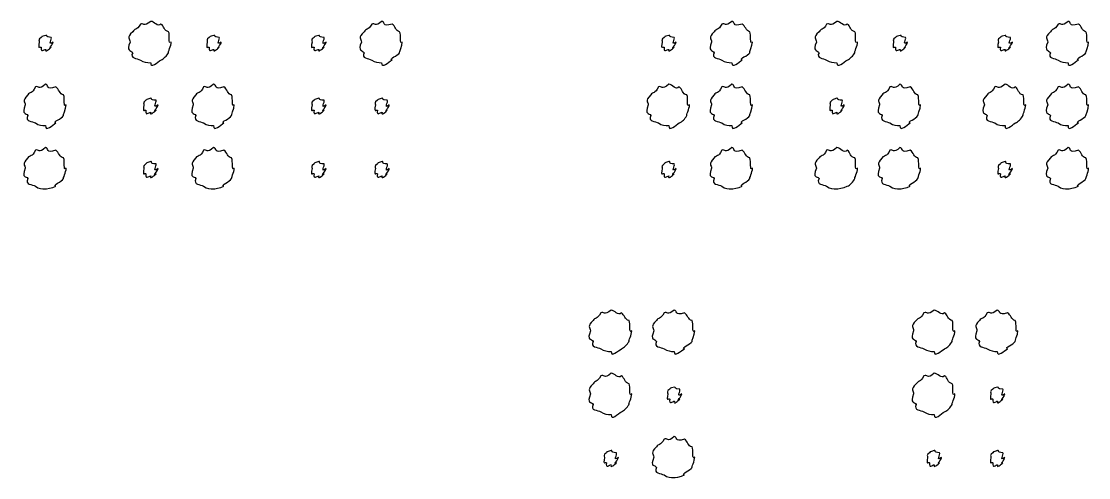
# Model space of a CAD drawing. Header units: millimetres. Extents: x -178 to -32, y 41 to 266.
# Drawn here: x -106.32 to -88.65, y 143.94 to 151.49 of the extents above; entities that cross this region are included whole.
import ezdxf

# ---------------------------------------------------------------- set-up
doc = ezdxf.new("R2010")
doc.units = ezdxf.units.MM
doc.layers.get('0').update_dxf_attribs({"linetype": 'CONTINUOUS'})

msp = doc.modelspace()

# ---------------------------------------------------------------- linework, layer by layer
at = {"color": 0}
for p, q in [((-104.176, 151.491), (-104.176, 151.491)), ((-100.353, 151.491), (-100.353, 151.491)), ((-94.5564, 151.491), (-94.5564, 151.491)), ((-92.8158, 151.491), (-92.8158, 151.491)), ((-88.9917, 151.491), (-88.9917, 151.491)), ((-105.911, 151.259), (-105.911, 151.259)), ((-103.129, 151.259), (-103.129, 151.259)), ((-101.394, 151.259), (-101.394, 151.259)), ((-95.5982, 151.259), (-95.5982, 151.259)), ((-91.7688, 151.259), (-91.7688, 151.259)), ((-90.0338, 151.259), (-90.0338, 151.259)), ((-105.917, 150.449), (-105.917, 150.449)), ((-103.135, 150.449), (-103.135, 150.449)), ((-95.5982, 150.449), (-95.5982, 150.449)), ((-94.5564, 150.449), (-94.5564, 150.449)), ((-91.7741, 150.449), (-91.7741, 150.449)), ((-90.0338, 150.449), (-90.0338, 150.449)), ((-88.9917, 150.449), (-88.9917, 150.449)), ((-104.176, 150.217), (-104.176, 150.217)), ((-101.394, 150.217), (-101.394, 150.217)), ((-100.347, 150.217), (-100.347, 150.217)), ((-92.8158, 150.217), (-92.8158, 150.217)), ((-105.917, 149.401), (-105.917, 149.401)), ((-103.135, 149.401), (-103.135, 149.401)), ((-94.5564, 149.401), (-94.5564, 149.401)), ((-92.8158, 149.401), (-92.8158, 149.401)), ((-91.7741, 149.401), (-91.7741, 149.401)), ((-88.9917, 149.401), (-88.9917, 149.401)), ((-104.176, 149.17), (-104.176, 149.17)), ((-101.394, 149.17), (-101.394, 149.17)), ((-100.347, 149.17), (-100.347, 149.17)), ((-95.5982, 149.17), (-95.5982, 149.17)), ((-90.0338, 149.17), (-90.0338, 149.17)), ((-96.5546, 146.71), (-96.5546, 146.71)), ((-95.5128, 146.71), (-95.5128, 146.71)), ((-91.205, 146.71), (-91.205, 146.71)), ((-90.1633, 146.71), (-90.1633, 146.71)), ((-96.5546, 145.668), (-96.5546, 145.668)), ((-91.205, 145.668), (-91.205, 145.668)), ((-95.5072, 145.437), (-95.5072, 145.437)), ((-90.1577, 145.437), (-90.1577, 145.437)), ((-95.5128, 144.621), (-95.5128, 144.621)), ((-96.5546, 144.389), (-96.5546, 144.389)), ((-91.205, 144.389), (-91.205, 144.389)), ((-90.1577, 144.389), (-90.1577, 144.389))]:
    msp.add_line(p, q, dxfattribs=at)
for points in [[(-104.347, 151.446), (-104.41, 151.331), (-104.444, 151.375), (-104.474, 151.32)], [(-104.176, 151.491), (-104.299, 151.389), (-104.292, 151.475), (-104.347, 151.446)], [(-104.006, 151.446), (-104.063, 151.389), (-104.117, 151.491), (-104.176, 151.491)], [(-103.879, 151.32), (-103.957, 151.331), (-103.953, 151.416), (-104.006, 151.446)], [(-100.518, 151.446), (-100.576, 151.331), (-100.614, 151.375), (-100.645, 151.32)], [(-100.353, 151.491), (-100.465, 151.389), (-100.463, 151.475), (-100.518, 151.446)], [(-100.181, 151.446), (-100.353, 151.389), (-100.293, 151.491), (-100.353, 151.491)], [(-100.055, 151.32), (-100.124, 151.331), (-100.126, 151.416), (-100.181, 151.446)], [(-94.7219, 151.446), (-94.7797, 151.331), (-94.8182, 151.375), (-94.8485, 151.32)], [(-94.5564, 151.491), (-94.6693, 151.389), (-94.6665, 151.475), (-94.7219, 151.446)], [(-94.3857, 151.446), (-94.5564, 151.389), (-94.4972, 151.491), (-94.5564, 151.491)], [(-94.2587, 151.32), (-94.3275, 151.331), (-94.3303, 151.416), (-94.3857, 151.446)], [(-92.9869, 151.446), (-93.0487, 151.331), (-93.0832, 151.375), (-93.1136, 151.32)], [(-92.8158, 151.491), (-92.9386, 151.389), (-92.9315, 151.475), (-92.9869, 151.446)], [(-92.6451, 151.446), (-92.7029, 151.389), (-92.7566, 151.491), (-92.8158, 151.491)], [(-92.5184, 151.32), (-92.5968, 151.331), (-92.5929, 151.416), (-92.6451, 151.446)], [(-89.1572, 151.446), (-89.215, 151.331), (-89.2538, 151.375), (-89.2842, 151.32)], [(-88.9917, 151.491), (-89.105, 151.389), (-89.1021, 151.475), (-89.1572, 151.446)], [(-88.821, 151.446), (-88.9917, 151.389), (-88.9328, 151.491), (-88.9917, 151.491)], [(-88.6943, 151.32), (-88.7631, 151.331), (-88.7659, 151.416), (-88.821, 151.446)], [(-105.911, 151.259), (-106.001, 151.234), (-105.967, 151.248), (-105.989, 151.226)], [(-105.823, 151.226), (-105.935, 151.234), (-105.874, 151.259), (-105.911, 151.259)], [(-104.474, 151.32), (-104.586, 151.22), (-104.518, 151.207), (-104.518, 151.149)], [(-103.835, 151.149), (-103.896, 151.102), (-103.849, 151.264), (-103.879, 151.32)], [(-103.129, 151.259), (-103.219, 151.234), (-103.184, 151.248), (-103.206, 151.226)], [(-103.041, 151.226), (-103.153, 151.234), (-103.092, 151.259), (-103.129, 151.259)], [(-101.394, 151.259), (-101.488, 151.234), (-101.449, 151.248), (-101.471, 151.226)], [(-101.306, 151.226), (-101.422, 151.234), (-101.357, 151.259), (-101.394, 151.259)], [(-100.645, 151.32), (-100.752, 151.22), (-100.689, 151.207), (-100.689, 151.149)], [(-100.011, 151.149), (-100.066, 151.102), (-100.024, 151.264), (-100.055, 151.32)], [(-95.5982, 151.259), (-95.692, 151.234), (-95.6532, 151.248), (-95.6754, 151.226)], [(-95.51, 151.226), (-95.6257, 151.234), (-95.5611, 151.259), (-95.5982, 151.259)], [(-94.8485, 151.32), (-94.9561, 151.22), (-94.8926, 151.207), (-94.8926, 151.149)], [(-94.2146, 151.149), (-94.2696, 151.102), (-94.2284, 151.264), (-94.2587, 151.32)], [(-93.1136, 151.32), (-93.2251, 151.22), (-93.1577, 151.207), (-93.1577, 151.149)], [(-92.4743, 151.149), (-92.5347, 151.102), (-92.4881, 151.264), (-92.5184, 151.32)], [(-91.7688, 151.259), (-91.858, 151.234), (-91.8238, 151.248), (-91.8457, 151.226)], [(-91.6806, 151.226), (-91.7921, 151.234), (-91.7314, 151.259), (-91.7688, 151.259)], [(-90.0338, 151.259), (-90.1273, 151.234), (-90.0889, 151.248), (-90.1107, 151.226)], [(-89.9456, 151.226), (-90.0613, 151.234), (-89.9964, 151.259), (-90.0338, 151.259)], [(-89.2842, 151.32), (-89.3914, 151.22), (-89.3283, 151.207), (-89.3283, 151.149)], [(-88.6502, 151.149), (-88.7053, 151.102), (-88.664, 151.264), (-88.6943, 151.32)], [(-105.989, 151.226), (-106.045, 151.19), (-106.022, 151.178), (-106.022, 151.149)], [(-106.022, 151.149), (-106.045, 151.007), (-106.011, 151.083), (-105.989, 151.061)], [(-105.989, 151.061), (-106.001, 150.963), (-105.94, 151.027), (-105.911, 151.027)], [(-105.911, 151.027), (-105.935, 150.963), (-105.845, 151.039), (-105.823, 151.061)], [(-105.79, 151.149), (-105.891, 151.073), (-105.801, 151.204), (-105.823, 151.226)], [(-105.823, 151.061), (-105.891, 151.007), (-105.79, 151.112), (-105.79, 151.149)], [(-104.518, 151.149), (-104.586, 150.981), (-104.503, 151.027), (-104.474, 150.972)], [(-103.879, 150.972), (-103.896, 150.981), (-103.835, 151.085), (-103.835, 151.149)], [(-103.206, 151.226), (-103.263, 151.19), (-103.239, 151.178), (-103.239, 151.149)], [(-103.239, 151.149), (-103.263, 151.007), (-103.228, 151.083), (-103.206, 151.061)], [(-103.206, 151.061), (-103.219, 150.963), (-103.158, 151.027), (-103.129, 151.027)], [(-103.129, 151.027), (-103.153, 150.963), (-103.063, 151.039), (-103.041, 151.061)], [(-103.008, 151.149), (-103.108, 151.073), (-103.019, 151.204), (-103.041, 151.226)], [(-103.041, 151.061), (-103.108, 151.007), (-103.008, 151.112), (-103.008, 151.149)], [(-101.471, 151.226), (-101.532, 151.19), (-101.504, 151.178), (-101.504, 151.149)], [(-101.504, 151.149), (-101.532, 151.007), (-101.493, 151.083), (-101.471, 151.061)], [(-101.471, 151.061), (-101.488, 150.963), (-101.423, 151.027), (-101.394, 151.027)], [(-101.394, 151.027), (-101.422, 150.963), (-101.328, 151.039), (-101.306, 151.061)], [(-101.273, 151.149), (-101.378, 151.073), (-101.284, 151.204), (-101.306, 151.226)], [(-101.306, 151.061), (-101.378, 151.007), (-101.273, 151.112), (-101.273, 151.149)], [(-100.689, 151.149), (-100.752, 150.981), (-100.674, 151.027), (-100.645, 150.972)], [(-100.055, 150.972), (-100.066, 150.981), (-100.011, 151.085), (-100.011, 151.149)], [(-95.6754, 151.226), (-95.7361, 151.19), (-95.7086, 151.178), (-95.7086, 151.149)], [(-95.7086, 151.149), (-95.7361, 151.007), (-95.6973, 151.083), (-95.6754, 151.061)], [(-95.6754, 151.061), (-95.692, 150.963), (-95.6271, 151.027), (-95.5982, 151.027)], [(-95.5982, 151.027), (-95.6257, 150.963), (-95.5322, 151.039), (-95.51, 151.061)], [(-95.4768, 151.149), (-95.5816, 151.073), (-95.4881, 151.204), (-95.51, 151.226)], [(-95.51, 151.061), (-95.5816, 151.007), (-95.4768, 151.112), (-95.4768, 151.149)], [(-94.8926, 151.149), (-94.9561, 150.981), (-94.8775, 151.027), (-94.8485, 150.972)], [(-94.2587, 150.972), (-94.2696, 150.981), (-94.2146, 151.085), (-94.2146, 151.149)], [(-93.1577, 151.149), (-93.2251, 150.981), (-93.1425, 151.027), (-93.1136, 150.972)], [(-92.5184, 150.972), (-92.5347, 150.981), (-92.4743, 151.085), (-92.4743, 151.149)], [(-91.8457, 151.226), (-91.9021, 151.19), (-91.8789, 151.178), (-91.8789, 151.149)], [(-91.8789, 151.149), (-91.9021, 151.007), (-91.8679, 151.083), (-91.8457, 151.061)], [(-91.8457, 151.061), (-91.858, 150.963), (-91.7977, 151.027), (-91.7688, 151.027)], [(-91.7688, 151.027), (-91.7921, 150.963), (-91.7025, 151.039), (-91.6806, 151.061)], [(-91.6474, 151.149), (-91.748, 151.073), (-91.6584, 151.204), (-91.6806, 151.226)], [(-91.6806, 151.061), (-91.748, 151.007), (-91.6474, 151.112), (-91.6474, 151.149)], [(-90.1107, 151.226), (-90.1714, 151.19), (-90.1439, 151.178), (-90.1439, 151.149)], [(-90.1439, 151.149), (-90.1714, 151.007), (-90.133, 151.083), (-90.1107, 151.061)], [(-90.1107, 151.061), (-90.1273, 150.963), (-90.0628, 151.027), (-90.0338, 151.027)], [(-90.0338, 151.027), (-90.0613, 150.963), (-89.9675, 151.039), (-89.9456, 151.061)], [(-89.9125, 151.149), (-90.0173, 151.073), (-89.9234, 151.204), (-89.9456, 151.226)], [(-89.9456, 151.061), (-90.0173, 151.007), (-89.9125, 151.112), (-89.9125, 151.149)], [(-89.3283, 151.149), (-89.3914, 150.981), (-89.3131, 151.027), (-89.2842, 150.972)], [(-88.6943, 150.972), (-88.7053, 150.981), (-88.6502, 151.085), (-88.6502, 151.149)], [(-104.474, 150.972), (-104.527, 150.875), (-104.402, 150.88), (-104.347, 150.851)], [(-104.006, 150.851), (-103.957, 150.875), (-103.912, 150.92), (-103.879, 150.972)], [(-100.645, 150.972), (-100.694, 150.875), (-100.573, 150.88), (-100.518, 150.851)], [(-100.181, 150.851), (-100.242, 150.875), (-100.084, 150.92), (-100.055, 150.972)], [(-94.8485, 150.972), (-94.8983, 150.875), (-94.7769, 150.88), (-94.7219, 150.851)], [(-94.3857, 150.851), (-94.446, 150.875), (-94.2876, 150.92), (-94.2587, 150.972)], [(-93.1136, 150.972), (-93.1661, 150.875), (-93.042, 150.88), (-92.9869, 150.851)], [(-92.6451, 150.851), (-92.5968, 150.875), (-92.5513, 150.92), (-92.5184, 150.972)], [(-89.2842, 150.972), (-89.3336, 150.875), (-89.2122, 150.88), (-89.1572, 150.851)], [(-88.821, 150.851), (-88.8817, 150.875), (-88.7233, 150.92), (-88.6943, 150.972)], [(-104.347, 150.851), (-104.299, 150.815), (-104.235, 150.807), (-104.176, 150.807)], [(-104.176, 150.807), (-104.182, 150.698), (-104.061, 150.821), (-104.006, 150.851)], [(-100.518, 150.851), (-100.465, 150.815), (-100.408, 150.807), (-100.353, 150.807)], [(-100.353, 150.807), (-100.353, 150.698), (-100.237, 150.821), (-100.181, 150.851)], [(-94.7219, 150.851), (-94.6693, 150.815), (-94.6115, 150.807), (-94.5564, 150.807)], [(-94.5564, 150.807), (-94.5564, 150.698), (-94.4407, 150.821), (-94.3857, 150.851)], [(-92.9869, 150.851), (-92.9386, 150.815), (-92.8737, 150.807), (-92.8158, 150.807)], [(-92.8158, 150.807), (-92.8215, 150.698), (-92.7001, 150.821), (-92.6451, 150.851)], [(-89.1572, 150.851), (-89.105, 150.815), (-89.0471, 150.807), (-88.9917, 150.807)], [(-88.9917, 150.807), (-88.9917, 150.698), (-88.876, 150.821), (-88.821, 150.851)], [(-106.082, 150.405), (-106.14, 150.283), (-106.179, 150.33), (-106.209, 150.272)], [(-105.917, 150.449), (-106.03, 150.341), (-106.027, 150.434), (-106.082, 150.405)], [(-105.746, 150.405), (-105.917, 150.341), (-105.858, 150.449), (-105.917, 150.449)], [(-105.619, 150.272), (-105.688, 150.283), (-105.691, 150.374), (-105.746, 150.405)], [(-103.3, 150.405), (-103.358, 150.283), (-103.397, 150.33), (-103.427, 150.272)], [(-103.135, 150.449), (-103.248, 150.341), (-103.245, 150.434), (-103.3, 150.405)], [(-102.964, 150.405), (-103.135, 150.341), (-103.075, 150.449), (-103.135, 150.449)], [(-102.837, 150.272), (-102.906, 150.283), (-102.909, 150.374), (-102.964, 150.405)], [(-95.7689, 150.405), (-95.831, 150.283), (-95.8656, 150.33), (-95.8959, 150.272)], [(-95.5982, 150.449), (-95.721, 150.341), (-95.7139, 150.434), (-95.7689, 150.405)], [(-95.4274, 150.405), (-95.4853, 150.341), (-95.5389, 150.449), (-95.5982, 150.449)], [(-95.3004, 150.272), (-95.3791, 150.283), (-95.3749, 150.374), (-95.4274, 150.405)], [(-94.7219, 150.405), (-94.7797, 150.283), (-94.8182, 150.33), (-94.8485, 150.272)], [(-94.5564, 150.449), (-94.6693, 150.341), (-94.6665, 150.434), (-94.7219, 150.405)], [(-94.3857, 150.405), (-94.5564, 150.341), (-94.4972, 150.449), (-94.5564, 150.449)], [(-94.2587, 150.272), (-94.3275, 150.283), (-94.3303, 150.374), (-94.3857, 150.405)], [(-91.9395, 150.405), (-91.9974, 150.283), (-92.0358, 150.33), (-92.0662, 150.272)], [(-91.7741, 150.449), (-91.8873, 150.341), (-91.8845, 150.434), (-91.9395, 150.405)], [(-91.6033, 150.405), (-91.7741, 150.341), (-91.7148, 150.449), (-91.7741, 150.449)], [(-91.4763, 150.272), (-91.5455, 150.283), (-91.5483, 150.374), (-91.6033, 150.405)], [(-90.2046, 150.405), (-90.2667, 150.283), (-90.3009, 150.33), (-90.3312, 150.272)], [(-90.0338, 150.449), (-90.1562, 150.341), (-90.1495, 150.434), (-90.2046, 150.405)], [(-89.8627, 150.405), (-89.9206, 150.341), (-89.9746, 150.449), (-90.0338, 150.449)], [(-89.7361, 150.272), (-89.8148, 150.283), (-89.8105, 150.374), (-89.8627, 150.405)], [(-89.1572, 150.405), (-89.215, 150.283), (-89.2538, 150.33), (-89.2842, 150.272)], [(-88.9917, 150.449), (-89.105, 150.341), (-89.1021, 150.434), (-89.1572, 150.405)], [(-88.821, 150.405), (-88.9917, 150.341), (-88.9328, 150.449), (-88.9917, 150.449)], [(-88.6943, 150.272), (-88.7631, 150.283), (-88.7659, 150.374), (-88.821, 150.405)], [(-106.209, 150.272), (-106.317, 150.169), (-106.253, 150.162), (-106.253, 150.107)], [(-105.575, 150.107), (-105.63, 150.052), (-105.589, 150.217), (-105.619, 150.272)], [(-104.254, 150.184), (-104.314, 150.143), (-104.287, 150.136), (-104.287, 150.107)], [(-104.176, 150.217), (-104.27, 150.187), (-104.232, 150.206), (-104.254, 150.184)], [(-104.088, 150.184), (-104.204, 150.187), (-104.139, 150.217), (-104.176, 150.217)], [(-104.055, 150.107), (-104.16, 150.026), (-104.066, 150.162), (-104.088, 150.184)], [(-103.427, 150.272), (-103.534, 150.169), (-103.471, 150.162), (-103.471, 150.107)], [(-102.793, 150.107), (-102.848, 150.052), (-102.807, 150.217), (-102.837, 150.272)], [(-101.471, 150.184), (-101.532, 150.143), (-101.504, 150.136), (-101.504, 150.107)], [(-101.394, 150.217), (-101.488, 150.187), (-101.449, 150.206), (-101.471, 150.184)], [(-101.306, 150.184), (-101.422, 150.187), (-101.357, 150.217), (-101.394, 150.217)], [(-101.273, 150.107), (-101.378, 150.026), (-101.284, 150.162), (-101.306, 150.184)], [(-100.424, 150.184), (-100.481, 150.143), (-100.457, 150.136), (-100.457, 150.107)], [(-100.347, 150.217), (-100.437, 150.187), (-100.402, 150.206), (-100.424, 150.184)], [(-100.259, 150.184), (-100.37, 150.187), (-100.31, 150.217), (-100.347, 150.217)], [(-100.226, 150.107), (-100.326, 150.026), (-100.237, 150.162), (-100.259, 150.184)], [(-95.8959, 150.272), (-96.0074, 150.169), (-95.94, 150.162), (-95.94, 150.107)], [(-95.2564, 150.107), (-95.317, 150.052), (-95.2701, 150.217), (-95.3004, 150.272)], [(-94.8485, 150.272), (-94.9561, 150.169), (-94.8926, 150.162), (-94.8926, 150.107)], [(-94.2146, 150.107), (-94.2696, 150.052), (-94.2284, 150.217), (-94.2587, 150.272)], [(-92.8931, 150.184), (-92.9538, 150.143), (-92.9263, 150.136), (-92.9263, 150.107)], [(-92.8158, 150.217), (-92.9097, 150.187), (-92.8712, 150.206), (-92.8931, 150.184)], [(-92.7276, 150.184), (-92.8434, 150.187), (-92.7788, 150.217), (-92.8158, 150.217)], [(-92.6948, 150.107), (-92.7993, 150.026), (-92.7058, 150.162), (-92.7276, 150.184)], [(-92.0662, 150.272), (-92.1738, 150.169), (-92.1103, 150.162), (-92.1103, 150.107)], [(-91.4322, 150.107), (-91.4876, 150.052), (-91.4463, 150.217), (-91.4763, 150.272)], [(-90.3312, 150.272), (-90.443, 150.169), (-90.3753, 150.162), (-90.3753, 150.107)], [(-89.692, 150.107), (-89.7527, 150.052), (-89.7057, 150.217), (-89.7361, 150.272)], [(-89.2842, 150.272), (-89.3914, 150.169), (-89.3283, 150.162), (-89.3283, 150.107)], [(-88.6502, 150.107), (-88.7053, 150.052), (-88.664, 150.217), (-88.6943, 150.272)], [(-106.253, 150.107), (-106.317, 149.933), (-106.238, 149.986), (-106.209, 149.931)], [(-105.619, 149.931), (-105.63, 149.933), (-105.575, 150.043), (-105.575, 150.107)], [(-104.287, 150.107), (-104.314, 149.959), (-104.276, 150.041), (-104.254, 150.019)], [(-104.254, 150.019), (-104.27, 149.915), (-104.205, 149.986), (-104.176, 149.986)], [(-104.176, 149.986), (-104.204, 149.915), (-104.11, 149.997), (-104.088, 150.019)], [(-104.088, 150.019), (-104.16, 149.959), (-104.055, 150.07), (-104.055, 150.107)], [(-103.471, 150.107), (-103.534, 149.933), (-103.456, 149.986), (-103.427, 149.931)], [(-102.837, 149.931), (-102.848, 149.933), (-102.793, 150.043), (-102.793, 150.107)], [(-101.504, 150.107), (-101.532, 149.959), (-101.493, 150.041), (-101.471, 150.019)], [(-101.471, 150.019), (-101.488, 149.915), (-101.423, 149.986), (-101.394, 149.986)], [(-101.394, 149.986), (-101.422, 149.915), (-101.328, 149.997), (-101.306, 150.019)], [(-101.306, 150.019), (-101.378, 149.959), (-101.273, 150.07), (-101.273, 150.107)], [(-100.457, 150.107), (-100.481, 149.959), (-100.446, 150.041), (-100.424, 150.019)], [(-100.424, 150.019), (-100.437, 149.915), (-100.376, 149.986), (-100.347, 149.986)], [(-100.347, 149.986), (-100.37, 149.915), (-100.281, 149.997), (-100.259, 150.019)], [(-100.259, 150.019), (-100.326, 149.959), (-100.226, 150.07), (-100.226, 150.107)], [(-95.94, 150.107), (-96.0074, 149.933), (-95.9249, 149.986), (-95.8959, 149.931)], [(-95.3004, 149.931), (-95.317, 149.933), (-95.2564, 150.043), (-95.2564, 150.107)], [(-94.8926, 150.107), (-94.9561, 149.933), (-94.8775, 149.986), (-94.8485, 149.931)], [(-94.2587, 149.931), (-94.2696, 149.933), (-94.2146, 150.043), (-94.2146, 150.107)], [(-92.9263, 150.107), (-92.9538, 149.959), (-92.9153, 150.041), (-92.8931, 150.019)], [(-92.8931, 150.019), (-92.9097, 149.915), (-92.8448, 149.986), (-92.8158, 149.986)], [(-92.8158, 149.986), (-92.8434, 149.915), (-92.7499, 149.997), (-92.7276, 150.019)], [(-92.7276, 150.019), (-92.7993, 149.959), (-92.6948, 150.07), (-92.6948, 150.107)], [(-92.1103, 150.107), (-92.1738, 149.933), (-92.0951, 149.986), (-92.0662, 149.931)], [(-91.4763, 149.931), (-91.4876, 149.933), (-91.4322, 150.043), (-91.4322, 150.107)], [(-90.3753, 150.107), (-90.443, 149.933), (-90.3602, 149.986), (-90.3312, 149.931)], [(-89.7361, 149.931), (-89.7527, 149.933), (-89.692, 150.043), (-89.692, 150.107)], [(-89.3283, 150.107), (-89.3914, 149.933), (-89.3131, 149.986), (-89.2842, 149.931)], [(-88.6943, 149.931), (-88.7053, 149.933), (-88.6502, 150.043), (-88.6502, 150.107)], [(-106.209, 149.931), (-106.259, 149.827), (-106.137, 149.838), (-106.082, 149.809)], [(-105.746, 149.809), (-105.807, 149.827), (-105.648, 149.878), (-105.619, 149.931)], [(-103.427, 149.931), (-103.476, 149.827), (-103.355, 149.838), (-103.3, 149.809)], [(-102.964, 149.809), (-103.025, 149.827), (-102.866, 149.878), (-102.837, 149.931)], [(-95.8959, 149.931), (-95.9481, 149.827), (-95.8243, 149.838), (-95.7689, 149.809)], [(-95.4274, 149.809), (-95.3791, 149.827), (-95.3336, 149.878), (-95.3004, 149.931)], [(-94.8485, 149.931), (-94.8983, 149.827), (-94.7769, 149.838), (-94.7219, 149.809)], [(-94.3857, 149.809), (-94.446, 149.827), (-94.2876, 149.878), (-94.2587, 149.931)], [(-92.0662, 149.931), (-92.1159, 149.827), (-91.9946, 149.838), (-91.9395, 149.809)], [(-91.6033, 149.809), (-91.664, 149.827), (-91.5053, 149.878), (-91.4763, 149.931)], [(-90.3312, 149.931), (-90.3838, 149.827), (-90.2596, 149.838), (-90.2046, 149.809)], [(-89.8627, 149.809), (-89.8148, 149.827), (-89.7692, 149.878), (-89.7361, 149.931)], [(-89.2842, 149.931), (-89.3336, 149.827), (-89.2122, 149.838), (-89.1572, 149.809)], [(-88.821, 149.809), (-88.8817, 149.827), (-88.7233, 149.878), (-88.6943, 149.931)], [(-106.082, 149.809), (-106.03, 149.768), (-105.972, 149.765), (-105.917, 149.765)], [(-105.917, 149.765), (-105.917, 149.651), (-105.801, 149.779), (-105.746, 149.809)], [(-103.3, 149.809), (-103.248, 149.768), (-103.19, 149.765), (-103.135, 149.765)], [(-103.135, 149.765), (-103.135, 149.651), (-103.019, 149.779), (-102.964, 149.809)], [(-95.7689, 149.809), (-95.721, 149.768), (-95.656, 149.765), (-95.5982, 149.765)], [(-95.5982, 149.765), (-95.6038, 149.651), (-95.4825, 149.779), (-95.4274, 149.809)], [(-94.7219, 149.809), (-94.6693, 149.768), (-94.6115, 149.765), (-94.5564, 149.765)], [(-94.5564, 149.765), (-94.5564, 149.651), (-94.4407, 149.779), (-94.3857, 149.809)], [(-91.9395, 149.809), (-91.8873, 149.768), (-91.8291, 149.765), (-91.7741, 149.765)], [(-91.7741, 149.765), (-91.7741, 149.651), (-91.6584, 149.779), (-91.6033, 149.809)], [(-90.2046, 149.809), (-90.1562, 149.768), (-90.0917, 149.765), (-90.0338, 149.765)], [(-90.0338, 149.765), (-90.0391, 149.651), (-89.9178, 149.779), (-89.8627, 149.809)], [(-89.1572, 149.809), (-89.105, 149.768), (-89.0471, 149.765), (-88.9917, 149.765)], [(-88.9917, 149.765), (-88.9917, 149.651), (-88.876, 149.779), (-88.821, 149.809)], [(-106.082, 149.357), (-106.14, 149.232), (-106.179, 149.286), (-106.209, 149.231)], [(-105.917, 149.401), (-106.03, 149.291), (-106.027, 149.386), (-106.082, 149.357)], [(-105.746, 149.357), (-105.917, 149.291), (-105.858, 149.401), (-105.917, 149.401)], [(-105.619, 149.231), (-105.688, 149.232), (-105.691, 149.327), (-105.746, 149.357)], [(-103.3, 149.357), (-103.358, 149.232), (-103.397, 149.286), (-103.427, 149.231)], [(-103.135, 149.401), (-103.248, 149.291), (-103.245, 149.386), (-103.3, 149.357)], [(-102.964, 149.357), (-103.135, 149.291), (-103.075, 149.401), (-103.135, 149.401)], [(-102.837, 149.231), (-102.906, 149.232), (-102.909, 149.327), (-102.964, 149.357)], [(-94.7219, 149.357), (-94.7797, 149.232), (-94.8182, 149.286), (-94.8485, 149.231)], [(-94.5564, 149.401), (-94.6693, 149.291), (-94.6665, 149.386), (-94.7219, 149.357)], [(-94.3857, 149.357), (-94.5564, 149.291), (-94.4972, 149.401), (-94.5564, 149.401)], [(-94.2587, 149.231), (-94.3275, 149.232), (-94.3303, 149.327), (-94.3857, 149.357)], [(-92.9869, 149.357), (-93.0487, 149.232), (-93.0832, 149.286), (-93.1136, 149.231)], [(-92.8158, 149.401), (-92.9386, 149.291), (-92.9315, 149.386), (-92.9869, 149.357)], [(-92.6451, 149.357), (-92.7029, 149.291), (-92.7566, 149.401), (-92.8158, 149.401)], [(-92.5184, 149.231), (-92.5968, 149.232), (-92.5929, 149.327), (-92.6451, 149.357)], [(-91.9395, 149.357), (-91.9974, 149.232), (-92.0358, 149.286), (-92.0662, 149.231)], [(-91.7741, 149.401), (-91.8873, 149.291), (-91.8845, 149.386), (-91.9395, 149.357)], [(-91.6033, 149.357), (-91.7741, 149.291), (-91.7148, 149.401), (-91.7741, 149.401)], [(-91.4763, 149.231), (-91.5455, 149.232), (-91.5483, 149.327), (-91.6033, 149.357)], [(-89.1572, 149.357), (-89.215, 149.232), (-89.2538, 149.286), (-89.2842, 149.231)], [(-88.9917, 149.401), (-89.105, 149.291), (-89.1021, 149.386), (-89.1572, 149.357)], [(-88.821, 149.357), (-88.9917, 149.291), (-88.9328, 149.401), (-88.9917, 149.401)], [(-88.6943, 149.231), (-88.7631, 149.232), (-88.7659, 149.327), (-88.821, 149.357)], [(-106.209, 149.231), (-106.317, 149.122), (-106.253, 149.117), (-106.253, 149.06)], [(-105.575, 149.06), (-105.63, 149.005), (-105.589, 149.175), (-105.619, 149.231)], [(-104.254, 149.131), (-104.314, 149.088), (-104.287, 149.083), (-104.287, 149.054)], [(-104.176, 149.17), (-104.27, 149.137), (-104.232, 149.156), (-104.254, 149.131)], [(-104.088, 149.131), (-104.204, 149.137), (-104.139, 149.17), (-104.176, 149.17)], [(-104.055, 149.054), (-104.16, 148.971), (-104.066, 149.109), (-104.088, 149.131)], [(-103.427, 149.231), (-103.534, 149.122), (-103.471, 149.117), (-103.471, 149.06)], [(-102.793, 149.06), (-102.848, 149.005), (-102.807, 149.175), (-102.837, 149.231)], [(-101.471, 149.131), (-101.532, 149.088), (-101.504, 149.083), (-101.504, 149.054)], [(-101.394, 149.17), (-101.488, 149.137), (-101.449, 149.156), (-101.471, 149.131)], [(-101.306, 149.131), (-101.422, 149.137), (-101.357, 149.17), (-101.394, 149.17)], [(-101.273, 149.054), (-101.378, 148.971), (-101.284, 149.109), (-101.306, 149.131)], [(-100.424, 149.131), (-100.481, 149.088), (-100.457, 149.083), (-100.457, 149.054)], [(-100.347, 149.17), (-100.437, 149.137), (-100.402, 149.156), (-100.424, 149.131)], [(-100.259, 149.131), (-100.37, 149.137), (-100.31, 149.17), (-100.347, 149.17)], [(-100.226, 149.054), (-100.326, 148.971), (-100.237, 149.109), (-100.259, 149.131)], [(-95.6754, 149.131), (-95.7361, 149.088), (-95.7086, 149.083), (-95.7086, 149.054)], [(-95.5982, 149.17), (-95.692, 149.137), (-95.6532, 149.156), (-95.6754, 149.131)], [(-95.51, 149.131), (-95.6257, 149.137), (-95.5611, 149.17), (-95.5982, 149.17)], [(-95.4768, 149.054), (-95.5816, 148.971), (-95.4881, 149.109), (-95.51, 149.131)], [(-94.8485, 149.231), (-94.9561, 149.122), (-94.8926, 149.117), (-94.8926, 149.06)], [(-94.2146, 149.06), (-94.2696, 149.005), (-94.2284, 149.175), (-94.2587, 149.231)], [(-93.1136, 149.231), (-93.2251, 149.122), (-93.1577, 149.117), (-93.1577, 149.06)], [(-92.4743, 149.06), (-92.5347, 149.005), (-92.4881, 149.175), (-92.5184, 149.231)], [(-92.0662, 149.231), (-92.1738, 149.122), (-92.1103, 149.117), (-92.1103, 149.06)], [(-91.4322, 149.06), (-91.4876, 149.005), (-91.4463, 149.175), (-91.4763, 149.231)], [(-90.1107, 149.131), (-90.1714, 149.088), (-90.1439, 149.083), (-90.1439, 149.054)], [(-90.0338, 149.17), (-90.1273, 149.137), (-90.0889, 149.156), (-90.1107, 149.131)], [(-89.9456, 149.131), (-90.0613, 149.137), (-89.9964, 149.17), (-90.0338, 149.17)], [(-89.9125, 149.054), (-90.0173, 148.971), (-89.9234, 149.109), (-89.9456, 149.131)], [(-89.2842, 149.231), (-89.3914, 149.122), (-89.3283, 149.117), (-89.3283, 149.06)], [(-88.6502, 149.06), (-88.7053, 149.005), (-88.664, 149.175), (-88.6943, 149.231)], [(-106.253, 149.06), (-106.317, 148.883), (-106.238, 148.94), (-106.209, 148.889)], [(-105.619, 148.889), (-105.63, 148.883), (-105.575, 148.996), (-105.575, 149.06)], [(-104.287, 149.054), (-104.314, 148.908), (-104.276, 148.991), (-104.254, 148.966)], [(-104.254, 148.966), (-104.27, 148.861), (-104.205, 148.933), (-104.176, 148.933)], [(-104.176, 148.933), (-104.204, 148.861), (-104.11, 148.944), (-104.088, 148.966)], [(-104.088, 148.966), (-104.16, 148.908), (-104.055, 149.021), (-104.055, 149.054)], [(-103.471, 149.06), (-103.534, 148.883), (-103.456, 148.94), (-103.427, 148.889)], [(-102.837, 148.889), (-102.848, 148.883), (-102.793, 148.996), (-102.793, 149.06)], [(-101.504, 149.054), (-101.532, 148.908), (-101.493, 148.991), (-101.471, 148.966)], [(-101.471, 148.966), (-101.488, 148.861), (-101.423, 148.933), (-101.394, 148.933)], [(-101.394, 148.933), (-101.422, 148.861), (-101.328, 148.944), (-101.306, 148.966)], [(-101.306, 148.966), (-101.378, 148.908), (-101.273, 149.021), (-101.273, 149.054)], [(-100.457, 149.054), (-100.481, 148.908), (-100.446, 148.991), (-100.424, 148.966)], [(-100.424, 148.966), (-100.437, 148.861), (-100.376, 148.933), (-100.347, 148.933)], [(-100.347, 148.933), (-100.37, 148.861), (-100.281, 148.944), (-100.259, 148.966)], [(-100.259, 148.966), (-100.326, 148.908), (-100.226, 149.021), (-100.226, 149.054)], [(-95.7086, 149.054), (-95.7361, 148.908), (-95.6973, 148.991), (-95.6754, 148.966)], [(-95.6754, 148.966), (-95.692, 148.861), (-95.6271, 148.933), (-95.5982, 148.933)], [(-95.5982, 148.933), (-95.6257, 148.861), (-95.5322, 148.944), (-95.51, 148.966)], [(-95.51, 148.966), (-95.5816, 148.908), (-95.4768, 149.021), (-95.4768, 149.054)], [(-94.8926, 149.06), (-94.9561, 148.883), (-94.8775, 148.94), (-94.8485, 148.889)], [(-94.2587, 148.889), (-94.2696, 148.883), (-94.2146, 148.996), (-94.2146, 149.06)], [(-93.1577, 149.06), (-93.2251, 148.883), (-93.1425, 148.94), (-93.1136, 148.889)], [(-92.5184, 148.889), (-92.5347, 148.883), (-92.4743, 148.996), (-92.4743, 149.06)], [(-92.1103, 149.06), (-92.1738, 148.883), (-92.0951, 148.94), (-92.0662, 148.889)], [(-91.4763, 148.889), (-91.4876, 148.883), (-91.4322, 148.996), (-91.4322, 149.06)], [(-90.1439, 149.054), (-90.1714, 148.908), (-90.133, 148.991), (-90.1107, 148.966)], [(-90.1107, 148.966), (-90.1273, 148.861), (-90.0628, 148.933), (-90.0338, 148.933)], [(-90.0338, 148.933), (-90.0613, 148.861), (-89.9675, 148.944), (-89.9456, 148.966)], [(-89.9456, 148.966), (-90.0173, 148.908), (-89.9125, 149.021), (-89.9125, 149.054)], [(-89.3283, 149.06), (-89.3914, 148.883), (-89.3131, 148.94), (-89.2842, 148.889)], [(-88.6943, 148.889), (-88.7053, 148.883), (-88.6502, 148.996), (-88.6502, 149.06)], [(-106.209, 148.889), (-106.259, 148.78), (-106.137, 148.795), (-106.082, 148.762)], [(-106.082, 148.762), (-106.03, 148.718), (-105.972, 148.718), (-105.917, 148.718)], [(-105.917, 148.718), (-105.917, 148.718), (-105.801, 148.732), (-105.746, 148.762)], [(-105.746, 148.762), (-105.807, 148.78), (-105.648, 148.836), (-105.619, 148.889)], [(-103.427, 148.889), (-103.476, 148.78), (-103.355, 148.795), (-103.3, 148.762)], [(-103.3, 148.762), (-103.248, 148.718), (-103.19, 148.718), (-103.135, 148.718)], [(-103.135, 148.718), (-103.135, 148.718), (-103.019, 148.732), (-102.964, 148.762)], [(-102.964, 148.762), (-103.025, 148.78), (-102.866, 148.836), (-102.837, 148.889)], [(-94.8485, 148.889), (-94.8983, 148.78), (-94.7769, 148.795), (-94.7219, 148.762)], [(-94.7219, 148.762), (-94.6693, 148.718), (-94.6115, 148.718), (-94.5564, 148.718)], [(-94.5564, 148.718), (-94.5564, 148.718), (-94.4407, 148.732), (-94.3857, 148.762)], [(-94.3857, 148.762), (-94.446, 148.78), (-94.2876, 148.836), (-94.2587, 148.889)], [(-93.1136, 148.889), (-93.1661, 148.78), (-93.042, 148.795), (-92.9869, 148.762)], [(-92.9869, 148.762), (-92.9386, 148.718), (-92.8737, 148.718), (-92.8158, 148.718)], [(-92.8158, 148.718), (-92.8215, 148.718), (-92.7001, 148.732), (-92.6451, 148.762)], [(-92.6451, 148.762), (-92.5968, 148.78), (-92.5513, 148.836), (-92.5184, 148.889)], [(-92.0662, 148.889), (-92.1159, 148.78), (-91.9946, 148.795), (-91.9395, 148.762)], [(-91.9395, 148.762), (-91.8873, 148.718), (-91.8291, 148.718), (-91.7741, 148.718)], [(-91.7741, 148.718), (-91.7741, 148.718), (-91.6584, 148.732), (-91.6033, 148.762)], [(-91.6033, 148.762), (-91.664, 148.78), (-91.5053, 148.836), (-91.4763, 148.889)], [(-89.2842, 148.889), (-89.3336, 148.78), (-89.2122, 148.795), (-89.1572, 148.762)], [(-89.1572, 148.762), (-89.105, 148.718), (-89.0471, 148.718), (-88.9917, 148.718)], [(-88.9917, 148.718), (-88.9917, 148.718), (-88.876, 148.732), (-88.821, 148.762)], [(-88.821, 148.762), (-88.8817, 148.78), (-88.7233, 148.836), (-88.6943, 148.889)], [(-96.7253, 146.666), (-96.7874, 146.55), (-96.822, 146.594), (-96.8523, 146.539)], [(-96.5546, 146.71), (-96.6773, 146.608), (-96.6703, 146.695), (-96.7253, 146.666)], [(-96.3838, 146.666), (-96.4417, 146.608), (-96.4953, 146.71), (-96.5546, 146.71)], [(-96.2568, 146.539), (-96.3355, 146.55), (-96.3313, 146.636), (-96.3838, 146.666)], [(-95.6783, 146.666), (-95.7361, 146.55), (-95.7746, 146.594), (-95.8049, 146.539)], [(-95.5128, 146.71), (-95.6257, 146.608), (-95.6229, 146.695), (-95.6783, 146.666)], [(-95.3417, 146.666), (-95.5128, 146.608), (-95.4536, 146.71), (-95.5128, 146.71)], [(-95.2151, 146.539), (-95.2839, 146.55), (-95.2867, 146.636), (-95.3417, 146.666)], [(-91.3758, 146.666), (-91.4379, 146.55), (-91.4725, 146.594), (-91.5028, 146.539)], [(-91.205, 146.71), (-91.3278, 146.608), (-91.3208, 146.695), (-91.3758, 146.666)], [(-91.0343, 146.666), (-91.0922, 146.608), (-91.1458, 146.71), (-91.205, 146.71)], [(-90.9073, 146.539), (-90.986, 146.55), (-90.9817, 146.636), (-91.0343, 146.666)], [(-90.3287, 146.666), (-90.3866, 146.55), (-90.4251, 146.594), (-90.4554, 146.539)], [(-90.1633, 146.71), (-90.2762, 146.608), (-90.2734, 146.695), (-90.3287, 146.666)], [(-89.9922, 146.666), (-90.1633, 146.608), (-90.104, 146.71), (-90.1633, 146.71)], [(-89.8656, 146.539), (-89.9343, 146.55), (-89.9372, 146.636), (-89.9922, 146.666)], [(-96.8523, 146.539), (-96.9638, 146.44), (-96.8964, 146.426), (-96.8964, 146.368)], [(-96.2127, 146.368), (-96.2734, 146.322), (-96.2265, 146.484), (-96.2568, 146.539)], [(-95.8049, 146.539), (-95.9125, 146.44), (-95.849, 146.426), (-95.849, 146.368)], [(-95.171, 146.368), (-95.226, 146.322), (-95.1847, 146.484), (-95.2151, 146.539)], [(-91.5028, 146.539), (-91.6143, 146.44), (-91.5469, 146.426), (-91.5469, 146.368)], [(-90.8632, 146.368), (-90.9239, 146.322), (-90.877, 146.484), (-90.9073, 146.539)], [(-90.4554, 146.539), (-90.563, 146.44), (-90.4995, 146.426), (-90.4995, 146.368)], [(-89.8215, 146.368), (-89.8765, 146.322), (-89.8352, 146.484), (-89.8656, 146.539)], [(-96.8964, 146.368), (-96.9638, 146.2), (-96.8812, 146.247), (-96.8523, 146.192)], [(-96.2568, 146.192), (-96.2734, 146.2), (-96.2127, 146.305), (-96.2127, 146.368)], [(-95.849, 146.368), (-95.9125, 146.2), (-95.8338, 146.247), (-95.8049, 146.192)], [(-95.2151, 146.192), (-95.226, 146.2), (-95.171, 146.305), (-95.171, 146.368)], [(-91.5469, 146.368), (-91.6143, 146.2), (-91.5317, 146.247), (-91.5028, 146.192)], [(-90.9073, 146.192), (-90.9239, 146.2), (-90.8632, 146.305), (-90.8632, 146.368)], [(-90.4995, 146.368), (-90.563, 146.2), (-90.4843, 146.247), (-90.4554, 146.192)], [(-89.8656, 146.192), (-89.8765, 146.2), (-89.8215, 146.305), (-89.8215, 146.368)], [(-96.8523, 146.192), (-96.9045, 146.094), (-96.7807, 146.1), (-96.7253, 146.071)], [(-96.3838, 146.071), (-96.3355, 146.094), (-96.29, 146.14), (-96.2568, 146.192)], [(-95.8049, 146.192), (-95.8547, 146.094), (-95.7333, 146.1), (-95.6783, 146.071)], [(-95.3417, 146.071), (-95.4024, 146.094), (-95.244, 146.14), (-95.2151, 146.192)], [(-91.5028, 146.192), (-91.555, 146.094), (-91.4312, 146.1), (-91.3758, 146.071)], [(-91.0343, 146.071), (-90.986, 146.094), (-90.9405, 146.14), (-90.9073, 146.192)], [(-90.4554, 146.192), (-90.5051, 146.094), (-90.3838, 146.1), (-90.3287, 146.071)], [(-89.9922, 146.071), (-90.0529, 146.094), (-89.8945, 146.14), (-89.8656, 146.192)], [(-96.7253, 146.071), (-96.6773, 146.035), (-96.6124, 146.027), (-96.5546, 146.027)], [(-96.5546, 146.027), (-96.5602, 145.918), (-96.4389, 146.04), (-96.3838, 146.071)], [(-95.6783, 146.071), (-95.6257, 146.035), (-95.5679, 146.027), (-95.5128, 146.027)], [(-95.5128, 146.027), (-95.5128, 145.918), (-95.3971, 146.04), (-95.3417, 146.071)], [(-91.3758, 146.071), (-91.3278, 146.035), (-91.2629, 146.027), (-91.205, 146.027)], [(-91.205, 146.027), (-91.2107, 145.918), (-91.0893, 146.04), (-91.0343, 146.071)], [(-90.3287, 146.071), (-90.2762, 146.035), (-90.2183, 146.027), (-90.1633, 146.027)], [(-90.1633, 146.027), (-90.1633, 145.918), (-90.0476, 146.04), (-89.9922, 146.071)], [(-96.7253, 145.624), (-96.7874, 145.503), (-96.822, 145.55), (-96.8523, 145.492)], [(-96.5546, 145.668), (-96.6773, 145.561), (-96.6703, 145.653), (-96.7253, 145.624)], [(-96.3838, 145.624), (-96.4417, 145.561), (-96.4953, 145.668), (-96.5546, 145.668)], [(-96.2568, 145.492), (-96.3355, 145.503), (-96.3313, 145.594), (-96.3838, 145.624)], [(-91.3758, 145.624), (-91.4379, 145.503), (-91.4725, 145.55), (-91.5028, 145.492)], [(-91.205, 145.668), (-91.3278, 145.561), (-91.3208, 145.653), (-91.3758, 145.624)], [(-91.0343, 145.624), (-91.0922, 145.561), (-91.1458, 145.668), (-91.205, 145.668)], [(-90.9073, 145.492), (-90.986, 145.503), (-90.9817, 145.594), (-91.0343, 145.624)], [(-96.8523, 145.492), (-96.9638, 145.389), (-96.8964, 145.381), (-96.8964, 145.326)], [(-96.2127, 145.326), (-96.2734, 145.271), (-96.2265, 145.437), (-96.2568, 145.492)], [(-95.5844, 145.404), (-95.6409, 145.362), (-95.6176, 145.355), (-95.6176, 145.326)], [(-95.5072, 145.437), (-95.5968, 145.407), (-95.5622, 145.426), (-95.5844, 145.404)], [(-95.419, 145.404), (-95.5308, 145.407), (-95.4701, 145.437), (-95.5072, 145.437)], [(-95.3858, 145.326), (-95.4867, 145.245), (-95.3971, 145.381), (-95.419, 145.404)], [(-91.5028, 145.492), (-91.6143, 145.389), (-91.5469, 145.381), (-91.5469, 145.326)], [(-90.8632, 145.326), (-90.9239, 145.271), (-90.877, 145.437), (-90.9073, 145.492)], [(-90.2349, 145.404), (-90.2914, 145.362), (-90.2681, 145.355), (-90.2681, 145.326)], [(-90.1577, 145.437), (-90.2473, 145.407), (-90.2127, 145.426), (-90.2349, 145.404)], [(-90.0695, 145.404), (-90.1813, 145.407), (-90.1206, 145.437), (-90.1577, 145.437)], [(-90.0363, 145.326), (-90.1372, 145.245), (-90.0476, 145.381), (-90.0695, 145.404)], [(-96.8964, 145.326), (-96.9638, 145.153), (-96.8812, 145.205), (-96.8523, 145.15)], [(-96.2568, 145.15), (-96.2734, 145.153), (-96.2127, 145.263), (-96.2127, 145.326)], [(-95.6176, 145.326), (-95.6409, 145.179), (-95.6063, 145.26), (-95.5844, 145.238)], [(-95.5844, 145.238), (-95.5968, 145.135), (-95.5361, 145.205), (-95.5072, 145.205)], [(-95.5072, 145.205), (-95.5308, 145.135), (-95.4412, 145.216), (-95.419, 145.238)], [(-95.419, 145.238), (-95.4867, 145.179), (-95.3858, 145.289), (-95.3858, 145.326)], [(-91.5469, 145.326), (-91.6143, 145.153), (-91.5317, 145.205), (-91.5028, 145.15)], [(-90.9073, 145.15), (-90.9239, 145.153), (-90.8632, 145.263), (-90.8632, 145.326)], [(-90.2681, 145.326), (-90.2914, 145.179), (-90.2568, 145.26), (-90.2349, 145.238)], [(-90.2349, 145.238), (-90.2473, 145.135), (-90.1866, 145.205), (-90.1577, 145.205)], [(-90.1577, 145.205), (-90.1813, 145.135), (-90.0917, 145.216), (-90.0695, 145.238)], [(-90.0695, 145.238), (-90.1372, 145.179), (-90.0363, 145.289), (-90.0363, 145.326)], [(-96.8523, 145.15), (-96.9045, 145.047), (-96.7807, 145.058), (-96.7253, 145.029)], [(-96.3838, 145.029), (-96.3355, 145.047), (-96.29, 145.098), (-96.2568, 145.15)], [(-91.5028, 145.15), (-91.555, 145.047), (-91.4312, 145.058), (-91.3758, 145.029)], [(-91.0343, 145.029), (-90.986, 145.047), (-90.9405, 145.098), (-90.9073, 145.15)], [(-96.7253, 145.029), (-96.6773, 144.987), (-96.6124, 144.985), (-96.5546, 144.985)], [(-96.5546, 144.985), (-96.5602, 144.87), (-96.4389, 144.999), (-96.3838, 145.029)], [(-91.3758, 145.029), (-91.3278, 144.987), (-91.2629, 144.985), (-91.205, 144.985)], [(-91.205, 144.985), (-91.2107, 144.87), (-91.0893, 144.999), (-91.0343, 145.029)], [(-95.6783, 144.577), (-95.7361, 144.452), (-95.7746, 144.505), (-95.8049, 144.45)], [(-95.5128, 144.621), (-95.6257, 144.511), (-95.6229, 144.606), (-95.6783, 144.577)], [(-95.3417, 144.577), (-95.5128, 144.511), (-95.4536, 144.621), (-95.5128, 144.621)], [(-95.2151, 144.45), (-95.2839, 144.452), (-95.2867, 144.546), (-95.3417, 144.577)], [(-96.6318, 144.351), (-96.6925, 144.308), (-96.6646, 144.303), (-96.6646, 144.274)], [(-96.5546, 144.389), (-96.6484, 144.356), (-96.6096, 144.376), (-96.6318, 144.351)], [(-96.4664, 144.351), (-96.5821, 144.356), (-96.5175, 144.389), (-96.5546, 144.389)], [(-96.4332, 144.274), (-96.538, 144.191), (-96.4442, 144.329), (-96.4664, 144.351)], [(-95.8049, 144.45), (-95.9125, 144.341), (-95.849, 144.337), (-95.849, 144.279)], [(-95.171, 144.279), (-95.226, 144.224), (-95.1847, 144.395), (-95.2151, 144.45)], [(-91.2823, 144.351), (-91.343, 144.308), (-91.3151, 144.303), (-91.3151, 144.274)], [(-91.205, 144.389), (-91.2989, 144.356), (-91.2601, 144.376), (-91.2823, 144.351)], [(-91.1169, 144.351), (-91.2326, 144.356), (-91.1677, 144.389), (-91.205, 144.389)], [(-91.0837, 144.274), (-91.1885, 144.191), (-91.0946, 144.329), (-91.1169, 144.351)], [(-90.2349, 144.351), (-90.2914, 144.308), (-90.2681, 144.303), (-90.2681, 144.274)], [(-90.1577, 144.389), (-90.2473, 144.356), (-90.2127, 144.376), (-90.2349, 144.351)], [(-90.0695, 144.351), (-90.1813, 144.356), (-90.1206, 144.389), (-90.1577, 144.389)], [(-90.0363, 144.274), (-90.1372, 144.191), (-90.0476, 144.329), (-90.0695, 144.351)], [(-96.6646, 144.274), (-96.6925, 144.128), (-96.6537, 144.21), (-96.6318, 144.186)], [(-96.6318, 144.186), (-96.6484, 144.081), (-96.5835, 144.152), (-96.5546, 144.152)], [(-96.5546, 144.152), (-96.5821, 144.081), (-96.4883, 144.163), (-96.4664, 144.186)], [(-96.4664, 144.186), (-96.538, 144.128), (-96.4332, 144.241), (-96.4332, 144.274)], [(-95.849, 144.279), (-95.9125, 144.103), (-95.8338, 144.159), (-95.8049, 144.108)], [(-95.2151, 144.108), (-95.226, 144.103), (-95.171, 144.216), (-95.171, 144.279)], [(-91.3151, 144.274), (-91.343, 144.128), (-91.3042, 144.21), (-91.2823, 144.186)], [(-91.2823, 144.186), (-91.2989, 144.081), (-91.234, 144.152), (-91.205, 144.152)], [(-91.205, 144.152), (-91.2326, 144.081), (-91.1387, 144.163), (-91.1169, 144.186)], [(-91.1169, 144.186), (-91.1885, 144.128), (-91.0837, 144.241), (-91.0837, 144.274)], [(-90.2681, 144.274), (-90.2914, 144.128), (-90.2568, 144.21), (-90.2349, 144.186)], [(-90.2349, 144.186), (-90.2473, 144.081), (-90.1866, 144.152), (-90.1577, 144.152)], [(-90.1577, 144.152), (-90.1813, 144.081), (-90.0917, 144.163), (-90.0695, 144.186)], [(-90.0695, 144.186), (-90.1372, 144.128), (-90.0363, 144.241), (-90.0363, 144.274)], [(-95.8049, 144.108), (-95.8547, 144), (-95.7333, 144.014), (-95.6783, 143.982)], [(-95.3417, 143.982), (-95.4024, 144), (-95.244, 144.056), (-95.2151, 144.108)], [(-95.6783, 143.982), (-95.6257, 143.938), (-95.5679, 143.938), (-95.5128, 143.938)], [(-95.5128, 143.938), (-95.5128, 143.938), (-95.3971, 143.951), (-95.3417, 143.982)]]:
    msp.add_open_spline(points, degree=3, dxfattribs=at)

doc.saveas('drawing.dxf')
